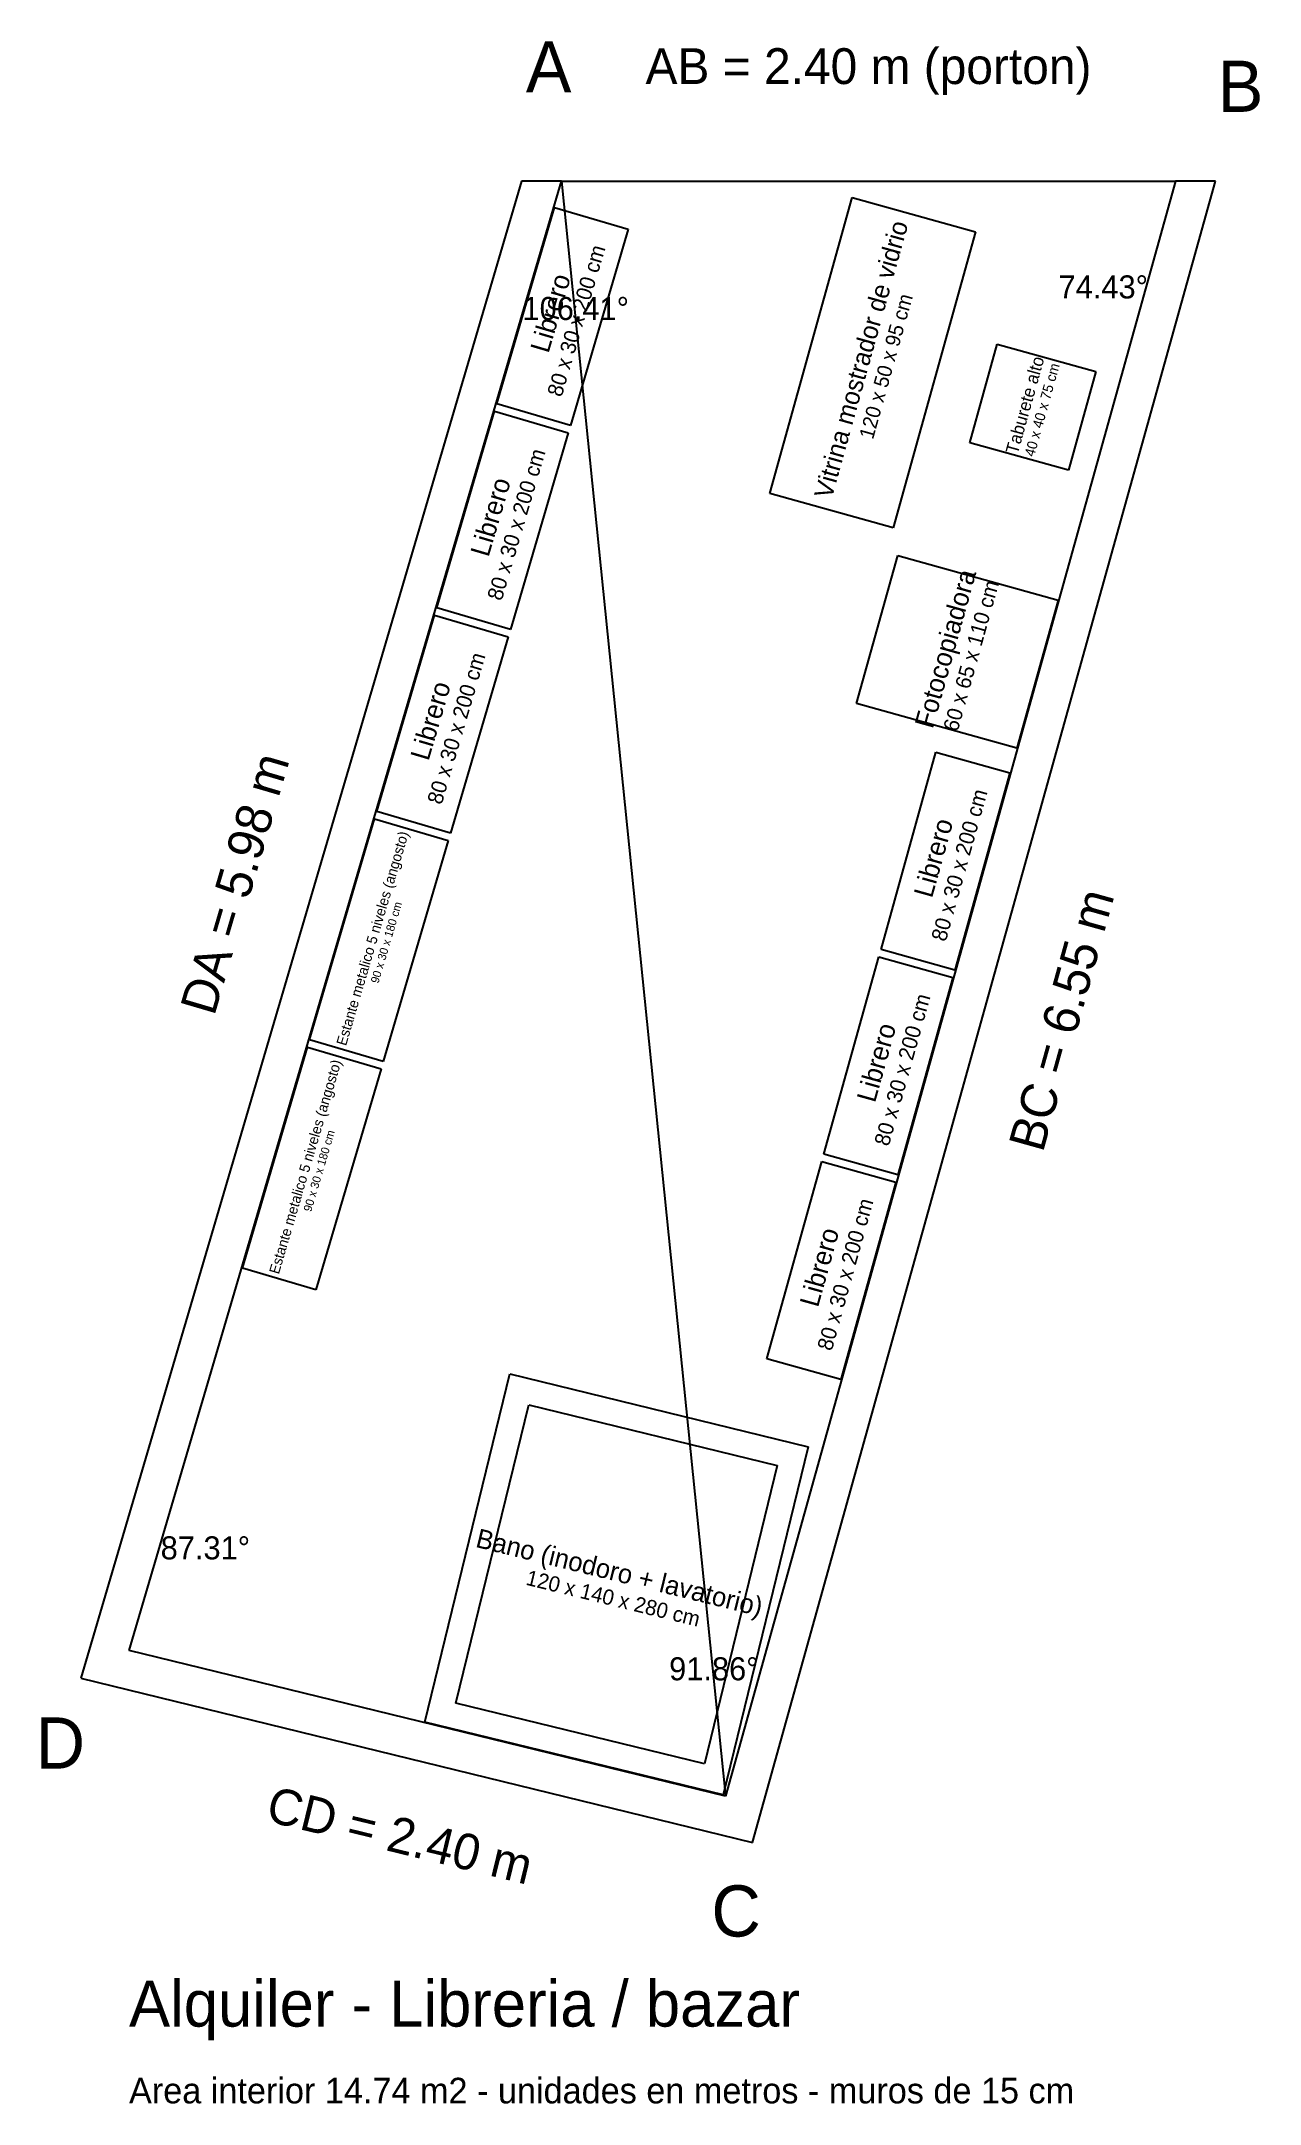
# Model space of a CAD drawing. Extents: x -2.03 to 2.73, y -7.51 to 0.55.
import ezdxf
from ezdxf.enums import TextEntityAlignment as Align

# ---------------------------------------------------------------- set-up
doc = ezdxf.new("R2010")
doc.units = 0
for name, color, linetype in [('BANO', 4, 'CONTINUOUS'), ('COTAS', 5, 'CONTINUOUS'), ('DIAGONAL', 9, 'CONTINUOUS'), ('MUEBLES', 3, 'CONTINUOUS'), ('MUROS', 7, 'CONTINUOUS'), ('PORTON', 1, 'CONTINUOUS'), ('TEXTOS', 7, 'CONTINUOUS')]:
    doc.layers.add(name, color=color, linetype=linetype)

msp = doc.modelspace()

# ---------------------------------------------------------------- linework, layer by layer
at = {"layer": 'BANO'}
for p, q in [((-0.5334, -6.0196), (-0.2014, -4.6596)), ((-0.2014, -4.6596), (0.9644, -4.9442)), ((-0.4125, -5.9462), (-0.1279, -4.7804)), ((-0.1279, -4.7804), (0.8435, -5.0176)), ((0.9644, -4.9442), (0.6324, -6.3042)), ((0.8435, -5.0176), (0.5589, -6.1834)), ((0.5589, -6.1834), (-0.4125, -5.9462)), ((0.6324, -6.3042), (-0.5334, -6.0196))]:
    msp.add_line(p, q, dxfattribs=at)
at = {"layer": 'DIAGONAL'}
msp.add_line((0, 0), (0.6413, -6.3095), dxfattribs=at)
at = {"layer": 'MUEBLES'}
for p, q in [((0.8145, -1.2191), (1.1366, -0.0631)), ((1.1366, -0.0631), (1.6183, -0.1973)), ((-0.253, -0.8696), (-0.027, -0.1022)), ((-0.027, -0.1022), (0.2608, -0.187)), ((0.2608, -0.187), (0.0348, -0.9544)), ((1.6183, -0.1973), (1.2962, -1.3533)), ((1.5962, -1.0217), (1.7035, -0.6364)), ((1.7035, -0.6364), (2.0888, -0.7437)), ((2.0888, -0.7437), (1.9815, -1.129)), ((0.0348, -0.9544), (-0.253, -0.8696)), ((-0.4874, -1.6659), (-0.2614, -0.8985)), ((-0.2614, -0.8985), (0.0264, -0.9833)), ((0.0264, -0.9833), (-0.1996, -1.7507)), ((1.9815, -1.129), (1.5962, -1.0217)), ((1.2962, -1.3533), (0.8145, -1.2191)), ((1.1535, -2.0403), (1.3146, -1.4623)), ((1.3146, -1.4623), (1.9407, -1.6367)), ((-0.1996, -1.7507), (-0.4874, -1.6659)), ((1.9407, -1.6367), (1.7796, -2.2147)), ((-0.7219, -2.4622), (-0.4959, -1.6948)), ((-0.4959, -1.6948), (-0.2081, -1.7796)), ((-0.2081, -1.7796), (-0.4341, -2.547)), ((1.7796, -2.2147), (1.1535, -2.0403)), ((1.2489, -3.0012), (1.4637, -2.2305)), ((1.4637, -2.2305), (1.7527, -2.311)), ((1.7527, -2.311), (1.5379, -3.0817)), ((-0.9846, -3.3544), (-0.7304, -2.4911)), ((-0.7304, -2.4911), (-0.4426, -2.5758)), ((-0.4341, -2.547), (-0.7219, -2.4622)), ((-0.4426, -2.5758), (-0.6968, -3.4391)), ((1.0261, -3.8007), (1.2409, -3.03)), ((1.2409, -3.03), (1.5299, -3.1105)), ((1.5379, -3.0817), (1.2489, -3.0012)), ((1.5299, -3.1105), (1.3151, -3.8812)), ((-1.2473, -4.2466), (-0.9931, -3.3833)), ((-0.9931, -3.3833), (-0.7053, -3.468)), ((-0.6968, -3.4391), (-0.9846, -3.3544)), ((-0.7053, -3.468), (-0.9595, -4.3313)), ((0.8032, -4.6003), (1.018, -3.8296)), ((1.018, -3.8296), (1.307, -3.9101)), ((1.3151, -3.8812), (1.0261, -3.8007)), ((1.307, -3.9101), (1.0922, -4.6808)), ((-0.9595, -4.3313), (-1.2473, -4.2466)), ((1.0922, -4.6808), (0.8032, -4.6003))]:
    msp.add_line(p, q, dxfattribs=at)
at = {"layer": 'MUROS'}
for p, q in [((-0.1564, 0), (-1.8785, -5.8488)), ((-1.6902, -5.7403), (0, 0)), ((0, 0), (-0.1564, 0)), ((2.4, 0), (0.6413, -6.3095)), ((0.7468, -6.4896), (2.5557, 0)), ((2.5557, 0), (2.4, 0)), ((0.6413, -6.3095), (-1.6902, -5.7403)), ((-1.8785, -5.8488), (0.7468, -6.4896))]:
    msp.add_line(p, q, dxfattribs=at)
at = {"layer": 'PORTON'}
msp.add_line((0, 0), (2.4, 0), dxfattribs=at)

# ---------------------------------------------------------------- texts
at = {"layer": 'COTAS'}
for s, height, p in [('A', 0.2, (-0.0501, 0.4472)), ('AB = 2.40 m (porton)', 0.14, (1.2, 0.45)), ('B', 0.2, (2.6542, 0.3713)), ('74.43%%d', 0.09, (2.1176, -0.4126)), ('106.41%%d', 0.09, (0.0557, -0.4969)), ('87.31%%d', 0.09, (-1.3919, -5.3391)), ('91.86%%d', 0.09, (0.5955, -5.8116)), ('D', 0.2, (-1.9587, -6.1015)), ('C', 0.2, (0.6826, -6.7576))]:
    msp.add_text(s, height=height, dxfattribs=at).set_placement(p, align=Align.MIDDLE_CENTER)
for s, rotation, p in [('DA = 5.98 m', 73.5934, (-1.2768, -2.7431)), ('BC = 6.55 m', -285.5748, (1.9541, -3.2756)), ('CD = 2.40 m', -13.7181, (-0.6311, -6.4621))]:
    msp.add_text(s, height=0.14, rotation=rotation, dxfattribs=at).set_placement(p, align=Align.MIDDLE_CENTER)
at = {"layer": 'TEXTOS'}
for s, height, rotation, p in [('Vitrina mostrador de vidrio', 0.0717, -285.57, (1.1715, -0.6957)), ('80 x 30 x 200 cm', 0.06, 73.59, (0.0579, -0.5442)), ('Librero', 0.075, 73.59, (-0.0429, -0.5145)), ('120 x 50 x 95 cm', 0.0573, -285.57, (1.2682, -0.7226)), ('Taburete alto', 0.0496, -285.57, (1.8114, -0.874)), ('40 x 40 x 75 cm', 0.0397, -285.57, (1.8784, -0.8927)), ('80 x 30 x 200 cm', 0.06, 73.59, (-0.1765, -1.3405)), ('Librero', 0.075, 73.59, (-0.2773, -1.3108)), ('Fotocopiadora', 0.0744, -285.57, (1.5005, -1.8255)), ('60 x 65 x 110 cm', 0.0596, -285.57, (1.6009, -1.8535)), ('80 x 30 x 200 cm', 0.06, 73.59, (-0.411, -2.1368)), ('Librero', 0.075, 73.59, (-0.5118, -2.1071)), ('80 x 30 x 200 cm', 0.06, -285.57, (1.555, -2.6712)), ('Librero', 0.075, -285.57, (1.4538, -2.643)), ('Estante metalico 5 niveles (angosto)', 0.0403, 73.59, (-0.7387, -2.9577)), ('90 x 30 x 180 cm', 0.0323, 73.59, (-0.6846, -2.9736)), ('80 x 30 x 200 cm', 0.06, -285.57, (1.3322, -3.4707)), ('Librero', 0.075, -285.57, (1.231, -3.4425)), ('Estante metalico 5 niveles (angosto)', 0.0403, 73.59, (-1.0014, -3.8499)), ('90 x 30 x 180 cm', 0.0323, 73.59, (-0.9473, -3.8658)), ('80 x 30 x 200 cm', 0.06, -285.57, (1.1093, -4.2703)), ('Librero', 0.075, -285.57, (1.0081, -4.2421)), ('Bano (inodoro + lavatorio)', 0.0744, -13.72, (0.227, -5.4349)), ('120 x 140 x 280 cm', 0.0596, -13.72, (0.2023, -5.5361))]:
    msp.add_text(s, height=height, rotation=rotation, dxfattribs=at).set_placement(p, align=Align.MIDDLE_CENTER)
for s, height, p in [('Alquiler - Libreria / bazar', 0.18, (-1.6902, -7.2095)), ('Area interior 14.74 m2 - unidades en metros - muros de 15 cm', 0.1, (-1.6902, -7.5095))]:
    msp.add_text(s, height=height, dxfattribs=at).set_placement(p)

doc.saveas('drawing.dxf')
